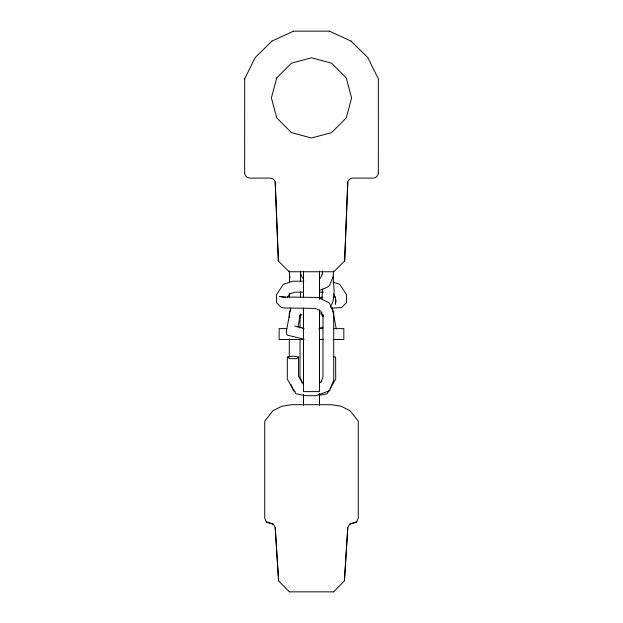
<?xml version="1.0" encoding="UTF-8"?>
<svg xmlns="http://www.w3.org/2000/svg" width="623" height="623" viewBox="0 0 623 623"><rect width="100%" height="100%" fill="white"/><g stroke="black" fill="none" stroke-linecap="round" stroke-linejoin="round"><path stroke-width="0.93" d="M244.652 172.758L244.675 78.88M289.29 357.104L289.298 338.803M289.298 317.613L289.298 312.801L290.739 309.499M300.029 339.691L300.021 377.094L302.038 382.242M300.029 328.181L300.029 314.747M303.479 338.772L303.479 391.61L319.521 391.61L319.521 309.911M303.479 328.531L303.479 308.416M303.479 271.418L303.479 297.755L303.479 271.13M319.521 382.623L319.521 338.998M319.521 328.531L319.521 310.355M319.521 271.418L319.521 299.048L319.521 271.13M322.441 289.088L322.06 299.297M322.441 274.027L322.441 271.176M333.57 271.005C331.903 282.678 337.541 296.595 330.276 306.757M303.175 384.165L298.479 376.167L298.557 357.049L292.865 356.068L287.367 357.08L287.281 379.096L295.925 393.791L305.838 395.683L315.752 395.698L329.567 390.785L333.71 380.217L333.702 312.801L329.372 302.91L318.345 297.459L283.239 297L279.665 296.462L285.63 297.42M289.134 271.753L333.842 271.753L344.636 260.982L347.782 181.978A5.35 5.35 0 0 1 352.922 178.1L373.006 178.1A5.35 5.35 0 0 0 378.348 172.758M344.636 260.982L347.805 181.978M333.624 591.85L344.418 580.854L347.782 527.455L349.55 524.255L356.706 521.903L358.272 518.04L358.272 421.093L350.134 410.775L341.295 406.266L331.537 404.709L291.463 404.709L281.705 406.266L272.866 410.775L264.728 421.093L264.728 518.04L266.294 521.903L273.45 524.255L275.218 527.455L278.606 580.854L289.376 591.85M344.418 580.854L347.805 527.455M335.735 302.685L336.124 300.122M290.754 307.949L286.284 331.771L287.094 335.034L304.149 339.278M297.887 327.293L300.566 313.751M320.962 382.242L322.979 377.094L322.971 314.747M320.44 278.263L322.457 273.481M333.57 275.81L329.349 285.793L327.005 287.413L319.342 290.411M299.834 316.367L300.613 314.599M244.652 78.88L255.235 57.48L271.932 41.141M320.759 382.561L321.702 380.965M328.999 390.528L327.075 393.791L318.968 395.34M329.956 388.892L335.719 379.096L335.633 357.08L333.796 356.738M287.522 297.319L289.742 293.908L294.843 292.226L303.518 292.164M298.557 357.049L296.579 358.669L289.664 358.684L287.367 357.08M299.679 315.853L302.007 314.646M271.901 41.141L293.558 31.15M356.706 521.903L349.55 524.255M319.311 328.165L322.971 327.277M319.272 313.244L321.889 312.801M333.328 297.148L335.166 297.101M332.067 308.136L341.661 307.505L346.513 302.607L346.505 294.71L342.229 288.13L339.667 284.306L332.869 282.071M319.124 297.342L322.987 297.311M303.892 281.152L292.678 281.23L283.333 284.306L276.495 294.71L276.487 302.607L281.339 307.505L284.54 307.988L315.479 308.401L320.837 311.048L323.166 316.367M289.345 591.85L333.655 591.85M293.534 31.15L329.466 31.15M286.821 328.609L279.151 328.609L279.151 339.504L303.378 339.504M302.147 328.609L304.071 328.609M318.929 328.609L322.769 328.609M333.305 328.609L343.849 328.609L343.849 339.504L333.188 339.504M319.622 339.504L323.493 339.504M319.482 292.164L323.337 292.195M273.45 524.255L266.294 521.903M329.442 31.15L351.099 41.141M294.547 325.946L303.689 328.165M295.162 391.4L293.433 390.785L291.019 384.625M330.611 307.1L332.246 307.949L333.336 313.462M320.993 314.646L323.321 315.853M351.068 41.141L367.788 57.48L378.348 78.88L378.325 172.758M244.675 172.758A5.35 5.35 0 0 0 250.025 178.1L270.078 178.1A5.35 5.35 0 0 1 275.195 181.978L278.364 260.982L289.158 271.753M333.258 293.908L335.478 297.319L335.478 304.39M300.543 273.481L302.56 278.263M289.43 275.81L290.131 277.476M333.702 315.3L336.28 329.045M322.613 314.654L322.971 316.461M275.195 527.455L278.582 580.854M275.218 181.978L278.395 260.982M300.559 271.176L300.559 281.58M289.43 271.005L289.461 282.608M303.479 307.972L303.479 384.43M300.559 291.907L300.559 297.537M289.461 293.285L289.461 297.163M303.479 394.686L303.479 404.966L303.479 394.686M319.521 393.752L319.521 404.966L319.521 393.752M276.783 77.852L271.387 97.897L276.783 117.949L291.463 132.629L311.516 138.002L331.561 132.629L346.24 117.949L351.613 97.897L346.217 77.852L331.537 63.172L311.484 57.799L291.439 63.172L276.76 77.852"/></g></svg>
